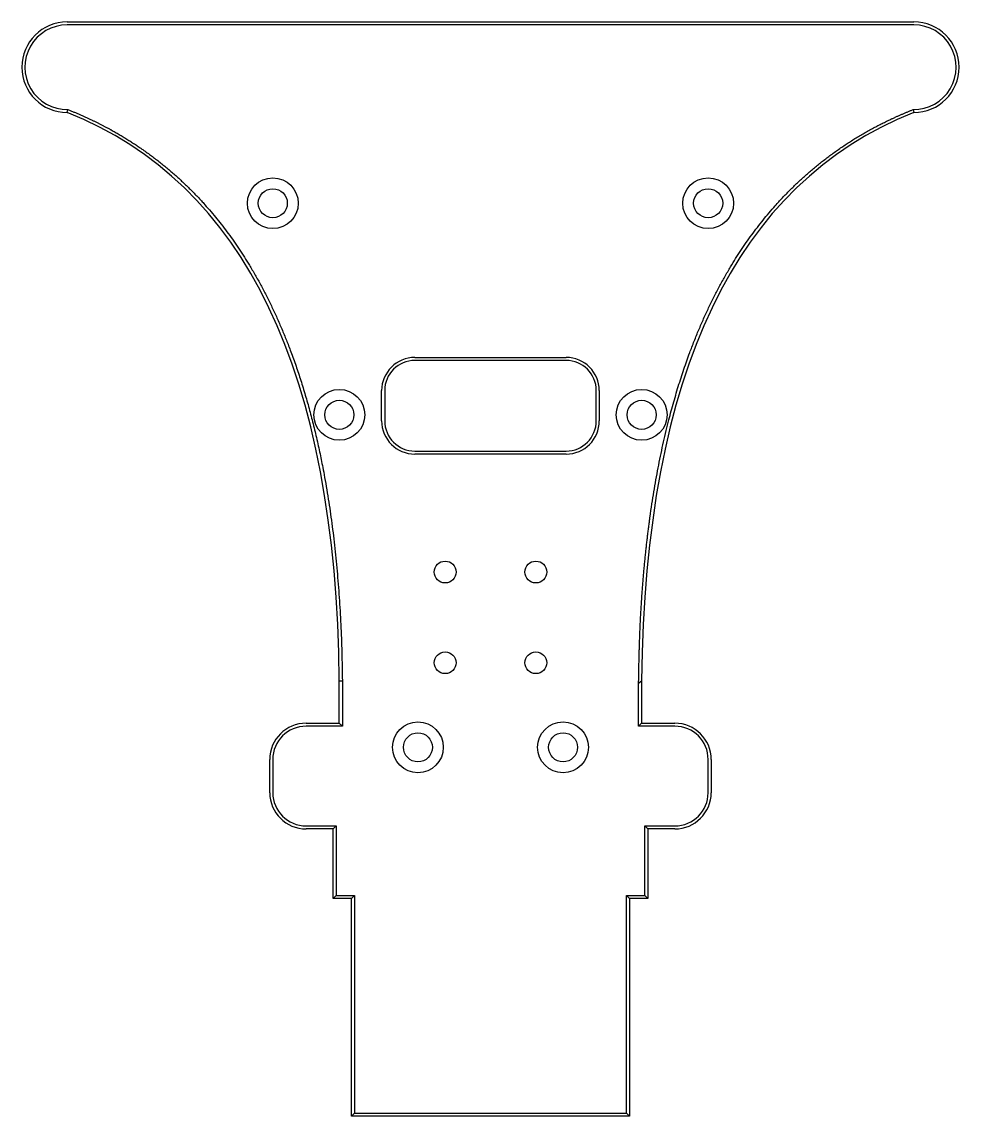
# Model space of a CAD drawing. Header units: millimetres. Extents: x 101 to 256, y 186 to 367.
import ezdxf

# ---------------------------------------------------------------- set-up
doc = ezdxf.new("R2010")
doc.units = ezdxf.units.MM
doc.layers.add('ABDECKPLATTE_VOR', color=7, linetype='Continuous')
doc.layers.add('Default', color=7, linetype='Continuous')

# ---------------------------------------------------------------- blocks, each defined once
blk = doc.blocks.new('SE')
at = {"layer": 'ABDECKPLATTE_VOR', "color": 7, "linetype": 'Continuous'}
for p, q in [((108.37, 366.68), (248.37, 366.68)), ((248.37, 366.18), (108.37, 366.18)), ((108.37, 351.68), (108.47, 352.18)), ((248.28, 352.18), (248.37, 351.68)), ((165.87, 311.18), (190.87, 311.18)), ((190.87, 310.68), (165.87, 310.68)), ((160.37, 300.68), (160.37, 305.68)), ((160.87, 305.68), (160.87, 300.68)), ((195.87, 300.68), (195.87, 305.68)), ((196.37, 305.68), (196.37, 300.68)), ((165.87, 295.68), (190.87, 295.68)), ((190.87, 295.18), (165.87, 295.18)), ((153.37, 250.68), (153.37, 257.68)), ((153.37, 257.68), (153.87, 257.68)), ((153.87, 257.68), (153.87, 250.18)), ((202.87, 257.29), (203.37, 257.68)), ((202.87, 250.18), (202.87, 257.29)), ((203.37, 257.68), (203.37, 250.68)), ((147.87, 250.68), (153.37, 250.68)), ((153.87, 250.18), (147.87, 250.18)), ((153.37, 250.68), (153.87, 250.18)), ((202.87, 250.18), (203.37, 250.68)), ((208.87, 250.18), (202.87, 250.18)), ((203.37, 250.68), (208.87, 250.68)), ((141.87, 239.18), (141.87, 244.68)), ((142.37, 244.68), (142.37, 239.18)), ((214.37, 239.18), (214.37, 244.68)), ((214.87, 244.68), (214.87, 239.18)), ((147.87, 233.68), (152.87, 233.68)), ((152.37, 233.18), (152.87, 233.68)), ((152.87, 233.68), (152.87, 222.18)), ((203.87, 222.18), (203.87, 233.68)), ((203.87, 233.68), (208.87, 233.68)), ((203.87, 233.68), (204.37, 233.18)), ((152.37, 233.18), (147.87, 233.18)), ((152.37, 221.68), (152.37, 233.18)), ((208.87, 233.18), (204.37, 233.18)), ((204.37, 233.18), (204.37, 221.68)), ((152.37, 221.68), (152.87, 222.18)), ((155.37, 221.68), (152.37, 221.68)), ((152.87, 222.18), (155.87, 222.18)), ((155.37, 221.68), (155.87, 222.18)), ((155.37, 185.68), (155.37, 221.68)), ((155.87, 222.18), (155.87, 186.18)), ((200.87, 186.18), (200.87, 222.18)), ((200.87, 222.18), (203.87, 222.18)), ((200.87, 222.18), (201.37, 221.68)), ((204.37, 221.68), (201.37, 221.68)), ((201.37, 221.68), (201.37, 185.68)), ((203.87, 222.18), (204.37, 221.68)), ((155.37, 185.68), (155.87, 186.18)), ((201.37, 185.68), (155.37, 185.68)), ((155.87, 186.18), (200.87, 186.18)), ((201.37, 185.68), (200.87, 186.18))]:
    blk.add_line(p, q, dxfattribs=at)
for centre, radius in [((142.37, 336.68), 4.2), ((214.37, 336.68), 4.2), ((142.37, 336.68), 2.4), ((214.37, 336.68), 2.4), ((153.37, 301.68), 4.2), ((203.37, 301.68), 4.2), ((153.37, 301.68), 2.4), ((203.37, 301.68), 2.4), ((170.87, 275.68), 1.8), ((185.87, 275.68), 1.8), ((170.87, 260.68), 1.8), ((185.87, 260.68), 1.8), ((166.37, 246.68), 4.2), ((190.37, 246.68), 4.2), ((166.37, 246.68), 2.4), ((190.37, 246.68), 2.4)]:
    blk.add_circle(centre, radius, dxfattribs=at)
for centre, radius, start, end in [((108.37, 359.18), 7.5, 90, 270), ((108.37, 359.18), 7, 90, 270.792), ((248.37, 359.18), 7, 269.2274, 90), ((248.37, 359.18), 7.5, 270, 90), ((165.87, 305.68), 5.5, 90, 180), ((165.87, 305.68), 5, 90, 180), ((190.87, 305.68), 5.5, 0, 90), ((190.87, 305.68), 5, 0, 90), ((165.87, 300.68), 5.5, 180, 270), ((165.87, 300.68), 5, 180, 270), ((190.87, 300.68), 5, 270, 0), ((190.87, 300.68), 5.5, 270, 0), ((147.87, 244.68), 6, 90, 180), ((147.87, 244.68), 5.5, 90, 180), ((208.87, 244.68), 6, 0, 90), ((208.87, 244.68), 5.5, 0, 90), ((147.87, 239.18), 6, 180, 270), ((147.87, 239.18), 5.5, 180, 270), ((208.87, 239.18), 6, 270, 0), ((208.87, 239.18), 5.5, 270, 0)]:
    blk.add_arc(centre, radius, start, end, dxfattribs=at)
for points in [[(153.37, 257.68), (152.84, 308.65), (137.84, 339.98), (108.37, 351.68)], [(248.37, 351.68), (218.9, 339.98), (203.9, 308.65), (203.37, 257.68)]]:
    blk.add_open_spline(points, degree=3, dxfattribs=at)
for points, knots in [([(108.47, 352.18), (112.35, 350.63), (115.69, 348.78), (118.32, 347.32), (120.78, 345.61), (126.5, 341.63), (131.21, 336.35), (139.89, 326.61), (145.25, 312.39), (153.53, 290.44), (153.87, 257.68)], [0, 0, 0, 0.071429, 0.071429, 0.125, 0.125, 0.25, 0.25, 0.5, 0.5, 1, 1, 1]), ([(202.87, 257.29), (202.93, 261.3), (203.03, 264.26), (203.15, 267.71), (203.38, 271.23), (203.87, 278.46), (204.81, 285.11), (206.94, 300.24), (211.42, 312.21), (216.77, 326.48), (225.46, 336.27), (230.18, 341.58), (235.92, 345.58), (238.79, 347.58), (241.91, 349.24), (244.84, 350.8), (248.28, 352.18)], [0, 0, 0, 0.0625, 0.0625, 0.125, 0.125, 0.25, 0.25, 0.5, 0.5, 0.75, 0.75, 0.875, 0.875, 0.9375, 0.9375, 1, 1, 1])]:
    blk.add_open_spline(points, degree=2, knots=knots, dxfattribs=at)

msp = doc.modelspace()

# ---------------------------------------------------------------- block references
at = {"layer": 'Default'}
msp.add_blockref('SE', (0, 0), dxfattribs=at)

doc.saveas('drawing.dxf')
